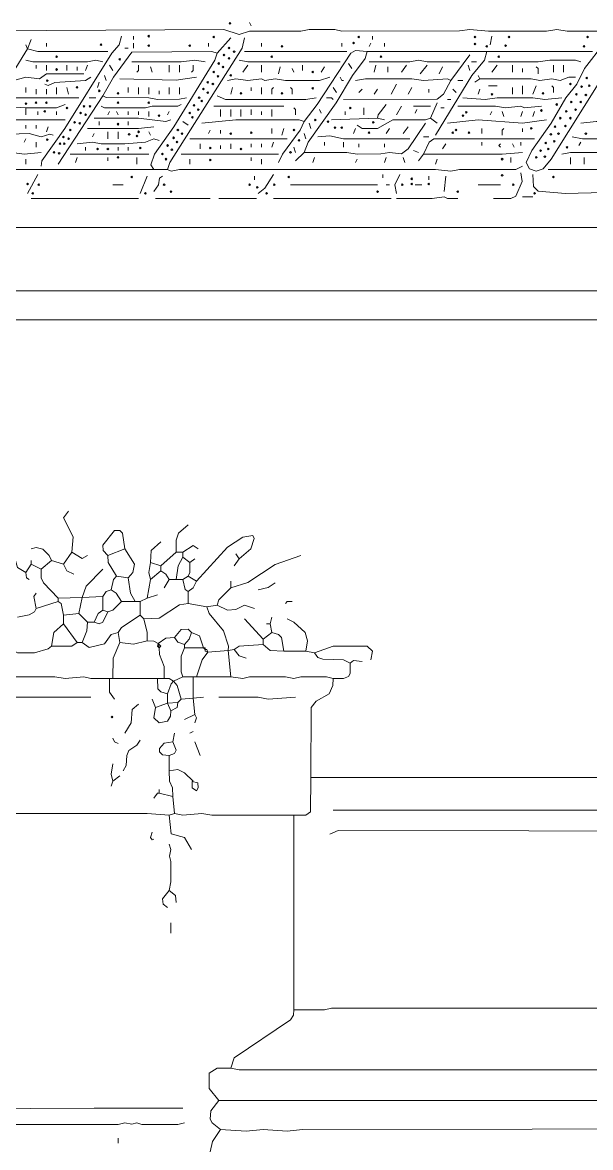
# Model space of a CAD drawing. Header units: millimetres. Extents: x 11 to 20000, y -4 to 8232.
# Drawn here: x 12745 to 14000, y 5745 to 8228 of the extents above; entities that cross this region are included whole.
import ezdxf

# ---------------------------------------------------------------- set-up
doc = ezdxf.new("R2010")
doc.units = ezdxf.units.MM
for name, color, linetype, lineweight in [('ARCHITECTURE', 7, 'Continuous', 13), ('PLANTING', 7, 'Continuous', 13), ('SOLAR', 7, 'Continuous', 13)]:
    doc.layers.add(name, color=color, linetype=linetype, lineweight=lineweight)

msp = doc.modelspace()

# ---------------------------------------------------------------- linework, layer by layer
at = {"layer": 'ARCHITECTURE', "color": 7, "lineweight": 13}
for points in [[(16315.98982, 7775.26391), (16270.74095, 7771.64785), (16248.11652, 7775.26391), (12624.43439, 7775.26391), (12609.35102, 7779.03473)], [(16304.6776, 7635.74661), (15637.25679, 7635.74661), (15614.63235, 7635.74661), (15554.29864, 7635.74661), (15282.80543, 7635.74661), (15260.181, 7635.74661), (14679.48676, 7635.74661), (14656.86233, 7635.74661), (14600.30124, 7635.74661), (14581.44796, 7635.74661), (14076.16934, 7635.74661), (14057.31482, 7635.74661), (12594.26889, 7635.74661)], [(15546.75713, 7567.8733), (15535.44683, 7571.49593), (15509.04977, 7567.88643), (15486.42534, 7571.644), (12639.51776, 7571.644), (12624.43439, 7571.644)], [(13382.35294, 6561.08597), (15569.38348, 6561.08597), (15603.31821, 6564.85645)], [(13431.37296, 6489.44186), (15154.59989, 6489.44842), (15177.22285, 6493.21267), (15279.03281, 6493.20611), (15301.65724, 6489.44186), (15697.58484, 6493.20611), (15723.9819, 6489.44186)], [(13423.83066, 6436.65158), (13442.68518, 6444.1931), (15546.75905, 6440.42896), (15569.38348, 6444.19299), (15644.79638, 6444.0448), (15656.1086, 6440.57059), (15754.14593, 6436.65158)], [(13344.64559, 6048.26538), (13343.58869, 6036.95317), (13336.95633, 6026.69729), (13212.82432, 5942.53676), (13205.12862, 5920.06041)], [(13344.64559, 6048.26538), (13412.51844, 6048.41346), (13427.60181, 6052.02964), (15414.77941, 6052.02964), (15433.63688, 6048.27195), (15708.89706, 6048.25882), (15750.37896, 6040.72398)], [(13178.73303, 5848.41629), (13157.16493, 5874.81154), (13157.31278, 5908.74163), (13174.96188, 5919.91233), (13205.12862, 5920.06041)], [(13205.12862, 5920.06041), (13223.9819, 5916.28959), (13265.45962, 5916.28959), (13378.58179, 5916.28959), (13401.20622, 5916.28959), (13544.49514, 5916.28959), (13567.11957, 5916.28959), (13616.13835, 5916.28959), (13759.42726, 5916.28959), (13782.0517, 5916.28959), (14000.75373, 5916.28959), (14023.37817, 5916.28959), (15916.28959, 5920.06041), (15953.99887, 5916.28959), (15976.6233, 5923.831)], [(13178.73303, 5848.41629), (13161.08394, 5825.79186), (13160.0345, 5806.93824), (13163.8043, 5799.40317), (13182.50419, 5784.3138)], [(15999.24774, 5848.41629), (13178.73303, 5848.41629)], [(12100.30124, 5833.33337), (12364.25339, 5833.33337), (12386.87783, 5833.33337), (12466.06335, 5833.18507), (12481.14672, 5829.56923), (12903.46867, 5831.44796), (12922.32319, 5831.44796), (12944.94762, 5831.44796), (12967.57206, 5831.44796), (12990.19649, 5831.44796), (13088.23529, 5831.44796), (13099.54751, 5831.44796)], [(12443.43891, 5799.39661), (12477.37557, 5795.62602), (12956.25984, 5795.63258), (12971.34197, 5799.24186), (12986.42534, 5795.92229), (12997.73756, 5799.10034), (13009.04977, 5795.77421), (13088.23529, 5795.63258), (13103.31867, 5799.39661)], [(13182.50419, 5784.3138), (13239.06527, 5780.54299), (13276.77183, 5784.3138), (13329.56301, 5780.54299), (13363.49966, 5784.3138), (15901.20475, 5788.0845), (15927.60181, 5780.54299), (16006.78733, 5784.3138)], [(12956.25984, 5754.14774), (12956.25984, 5765.45995)], [(13159.87975, 5735.29412), (13164.706, 5757.91855), (13182.50419, 5784.3138)]]:
    msp.add_lwpolyline(points, dxfattribs=at)
at = {"layer": 'PLANTING', "color": 7, "lineweight": 13}
for points in [[(12854.44989, 7058.82353), (12857.17025, 7092.76018), (12835.89774, 7134.23857), (12846.90758, 7149.32127)], [(12933.63541, 7051.28179), (12923.52738, 7062.59434), (12922.47794, 7073.90622), (12948.71753, 7106.63857), (12960.02285, 7106.63857), (12966.36799, 7100.29502), (12971.34197, 7066.36527)], [(13084.46414, 7058.82353), (13084.61188, 7085.21844), (13089.43247, 7100.30192), (13110.85973, 7119.15509)], [(13050.52749, 7081.44796), (13029.10713, 7062.594), (13027.90305, 7036.1991)], [(13129.71301, 6994.7207), (13197.58631, 7069.98744), (13231.52296, 7091.70419), (13253.98722, 7095.3198), (13256.71437, 7088.98281), (13249.32115, 7066.36527), (13223.9819, 7043.74084)], [(12809.20102, 7039.96957), (12804.37353, 7051.28213), (12790.34649, 7065.16097), (12775.26437, 7068.93801), (12763.95215, 7066.36527)], [(12835.59536, 7032.42862), (12854.44989, 7058.82353)], [(12854.44989, 7058.82353), (12877.07432, 7044.9517), (12888.38654, 7051.28179)], [(12933.63541, 7051.28179), (12971.34197, 7066.36527)], [(12971.34197, 7066.36527), (12992.76222, 7032.42862), (12988.99242, 7013.57466), (12978.88428, 7002.26244)], [(13084.46414, 7058.82353), (13050.52749, 7028.65735)], [(13099.54751, 7058.82353), (13084.46414, 7058.82353)], [(13099.54751, 7058.82353), (13122.17885, 7073.59706), (13133.48416, 7066.36527)], [(13099.54751, 7058.82353), (13099.54751, 7047.51131)], [(13216.44084, 7055.05305), (13223.9819, 7043.74084)], [(12752.63993, 7013.57466), (12733.94005, 7024.89344), (12730.0155, 7039.96957)], [(12763.95215, 7032.42862), (12752.63993, 7013.57466)], [(12763.95215, 7039.96957), (12763.95215, 7032.42862)], [(12786.57658, 7021.1164), (12763.95215, 7032.42862)], [(12786.57658, 7021.1164), (12809.20102, 7039.96957)], [(12835.59536, 7032.42862), (12809.20102, 7039.96957)], [(12835.59536, 7032.42862), (12843.14457, 7017.35204), (12858.2198, 7009.80419)], [(12933.63541, 7051.28179), (12934.69186, 7036.1991), (12952.48869, 7006.03292)], [(13027.90305, 6998.49197), (13024.13314, 7013.57466), (13027.90305, 7036.1991)], [(13027.90305, 7036.1991), (13050.52749, 7028.65735)], [(13050.52749, 7017.34514), (13050.52749, 7028.65735)], [(13099.54751, 7047.51131), (13089.28473, 7028.65735), (13084.46414, 6998.49197)], [(13114.63088, 7036.1991), (13099.54751, 7047.51131)], [(13114.63088, 7036.1991), (13114.48314, 7013.58122), (13110.85973, 7006.03292)], [(13125.9431, 7043.74084), (13114.63088, 7036.1991)], [(13205.12862, 6979.63801), (13242.83518, 6991.99966), (13303.16742, 7031.23744), (13359.72851, 7051.28179)], [(13212.66968, 7028.65735), (13223.9819, 7043.74084)], [(12760.181, 6998.49197), (12753.83722, 7002.41731), (12752.63993, 7013.57466)], [(12786.57658, 7021.1164), (12786.72443, 7002.26244), (12791.40283, 6990.95679), (12824.28314, 6957.01357)], [(12877.07432, 6958.89921), (12885.67172, 6983.40848), (12922.32319, 7021.1164)], [(12941.17647, 6975.86753), (12946.00407, 6998.48507), (12952.48869, 7006.03292)], [(12952.48869, 7006.03292), (12978.88428, 7002.26244)], [(12993.9664, 6949.47183), (12983.71052, 6968.32579), (12978.88428, 7002.26244)], [(13027.90305, 6998.49197), (13050.52749, 7017.34514)], [(13050.52749, 7017.34514), (13061.83416, 7009.79762), (13069.38201, 6998.49197)], [(13099.54751, 6998.49197), (13110.85973, 7006.03292)], [(13129.71301, 6994.7207), (13110.85973, 7006.03292)], [(13020.36199, 6957.01357), (13027.90305, 6998.49197)], [(13058.0698, 6979.63801), (13069.38201, 6998.49197)], [(13069.38201, 6998.49197), (13084.46414, 6998.49197)], [(13099.54751, 6998.49197), (13084.46414, 6998.49197)], [(13110.85973, 6972.09627), (13104.51595, 6976.02195), (13099.54751, 6998.49197)], [(13129.71301, 6994.7207), (13122.02421, 6979.64457), (13110.85973, 6972.09627)], [(13174.96188, 6941.93088), (13178.88767, 6953.2431), (13205.12862, 6979.63801)], [(13205.12862, 6979.63801), (13205.12862, 6994.7207)], [(13265.45962, 6975.86753), (13288.08405, 6980.82919), (13303.16742, 6990.95023)], [(12775.26437, 6968.32579), (12769.97014, 6960.77749), (12775.26437, 6934.38914)], [(12877.07432, 6958.89921), (12824.28314, 6957.01357)], [(12824.28314, 6957.01357), (12824.28314, 6949.47183)], [(12869.53201, 6923.07692), (12877.07432, 6958.89921)], [(12922.32319, 6960.78405), (12877.07432, 6958.89921)], [(12922.32319, 6960.78405), (12930.01199, 6971.94219), (12941.17647, 6975.86753)], [(12922.32319, 6960.78405), (12922.32319, 6930.61867)], [(12963.8009, 6949.47183), (12952.34095, 6968.17749), (12941.17647, 6975.86753)], [(13020.36199, 6957.01357), (13005.27862, 6949.47183)], [(13020.36199, 6957.01357), (13042.98643, 6964.55532)], [(13110.85973, 6972.09627), (13110.85973, 6945.70136)], [(12733.78541, 6915.53518), (12760.181, 6920.36244), (12771.33857, 6926.98914), (12775.26437, 6934.38914)], [(12775.26437, 6934.38914), (12824.28314, 6949.47183)], [(12835.59536, 6919.30645), (12830.62828, 6945.54649), (12824.28314, 6949.47183)], [(12903.46867, 6904.22296), (12912.20826, 6923.07036), (12922.32319, 6930.61867)], [(12933.63541, 6926.8474), (12922.32319, 6930.61867)], [(12963.8009, 6949.47183), (12944.94762, 6930.77308), (12933.63541, 6926.8474)], [(12993.9664, 6949.47183), (12963.8009, 6949.47183)], [(12993.9664, 6949.47183), (13005.27862, 6949.47183)], [(13005.27862, 6949.47183), (13005.27862, 6919.30645)], [(13012.82093, 6911.76471), (13046.75758, 6912.969), (13092.00645, 6942.82545), (13110.85973, 6945.70136)], [(13152.33744, 6938.15962), (13110.85973, 6945.70136)], [(13174.96188, 6941.93088), (13152.33744, 6938.15962)], [(13152.33744, 6938.15962), (13157.16493, 6923.07692), (13188.85351, 6885.3698), (13200.23337, 6851.3655), (13199.47251, 6842.00577)], [(13174.96188, 6941.93088), (13197.58631, 6930.76652), (13216.44084, 6931.81618), (13235.29412, 6941.78235), (13257.91855, 6934.38914)], [(13340.87523, 6949.47183), (13329.56301, 6949.47183), (13325.79186, 6945.70136)], [(12869.53201, 6923.07692), (12835.59536, 6919.30645)], [(12835.59536, 6900.45249), (12835.59536, 6919.30645)], [(12869.53201, 6923.07692), (12888.38654, 6904.22296)], [(12877.07432, 6858.9741), (12887.3371, 6885.3698), (12888.38654, 6904.22296)], [(12903.46867, 6904.22296), (12888.38654, 6904.22296)], [(12903.46867, 6904.22296), (12914.78088, 6900.61391), (12922.31629, 6904.37783), (12933.63541, 6926.8474)], [(12956.25984, 6881.59853), (12963.80781, 6892.76324), (13005.27862, 6919.30645)], [(13012.82093, 6911.76471), (13005.27862, 6919.30645)], [(13012.82093, 6911.76471), (13020.21425, 6881.59853), (13020.36199, 6862.74536)], [(13235.29412, 6911.76471), (13276.77183, 6866.51584)], [(13291.8552, 6900.45249), (13295.62636, 6915.53518)], [(13371.04072, 6840.12093), (13374.80498, 6862.74536), (13369.84355, 6881.59853), (13344.64514, 6904.06889), (13329.56301, 6911.76471)], [(12835.59536, 6900.45249), (12814.16946, 6881.59853), (12809.20102, 6851.43314)], [(12835.59536, 6900.45249), (12865.7621, 6858.9741)], [(12877.07432, 6858.9741), (12892.15645, 6847.96505), (12925.93835, 6856.40136), (12941.17647, 6876.77206), (12956.25984, 6881.59853)], [(12956.25984, 6881.59853), (12960.02975, 6858.9741)], [(13118.40079, 6881.59853), (13110.85283, 6888.98541), (13095.77636, 6887.93597), (13080.69423, 6870.28631)], [(13118.40079, 6881.59853), (13113.42681, 6866.51584), (13103.31867, 6855.20362)], [(13118.40079, 6881.59853), (13136.19898, 6873.90271), (13144.79638, 6847.66188)], [(13295.62636, 6881.59853), (13276.77183, 6866.51584)], [(13291.8552, 6900.45249), (13284.31414, 6900.45249)], [(13291.8552, 6900.45249), (13295.62636, 6881.59853)], [(13295.62636, 6881.59853), (13310.70158, 6876.63032), (13317.05226, 6870.27975), (13322.0207, 6840.12093)], [(12809.20102, 6851.43314), (12854.44989, 6851.58756), (12865.7621, 6858.9741)], [(12877.07432, 6858.9741), (12865.7621, 6858.9741)], [(12944.94762, 6779.78857), (12945.09548, 6825.03744), (12960.02975, 6858.9741)], [(13020.36199, 6862.74536), (12990.19649, 6855.35192), (12960.02975, 6858.9741)], [(13020.36199, 6862.74536), (13035.51312, 6862.52296), (13044.87138, 6857.08925)], [(13046.75758, 6847.66188), (13042.98643, 6851.43314), (13044.87138, 6857.08925)], [(13044.87138, 6857.08925), (13061.83971, 6869.0888), (13080.69423, 6870.28631)], [(13046.75758, 6847.66188), (13050.52749, 6851.43314), (13044.87138, 6857.08925)], [(13044.87138, 6857.08925), (13046.75758, 6847.66188)], [(13103.31867, 6855.20362), (13088.38303, 6860.17183), (13080.69423, 6870.28631)], [(13103.31867, 6855.20362), (13103.31867, 6847.66188)], [(13212.66968, 6843.8914), (13223.9819, 6851.27828), (13276.77183, 6855.20362)], [(13276.77183, 6855.20362), (13276.77183, 6866.51584)], [(13276.77183, 6855.20362), (13291.8552, 6841.32523), (13322.0207, 6840.12093)], [(12714.93213, 6847.66188), (12733.78541, 6836.49796), (12771.49321, 6836.49796), (12801.65181, 6845.08258), (12809.20102, 6851.43314)], [(13046.75758, 6847.66188), (13047.81403, 6832.57919), (13057.92206, 6806.18428), (13058.0698, 6779.78857)], [(13099.54751, 6783.55984), (13095.9241, 6794.87206), (13095.9241, 6828.80871), (13103.31867, 6847.66188)], [(13144.79638, 6847.66188), (13103.31867, 6847.66188)], [(13154.22364, 6838.23529), (13142.2224, 6821.26697), (13129.71301, 6783.55984)], [(13148.56753, 6843.8914), (13148.56753, 6847.66188), (13144.79638, 6847.66188)], [(13148.56753, 6843.8914), (13144.79638, 6847.66188)], [(13148.56753, 6843.8914), (13152.33744, 6843.8914), (13154.22364, 6838.23529)], [(13148.56753, 6843.8914), (13148.56753, 6840.12093), (13154.22364, 6838.23529)], [(13154.22364, 6838.23529), (13199.47251, 6842.00577)], [(13212.66968, 6843.8914), (13199.47251, 6842.00577)], [(13199.47251, 6842.00577), (13205.12862, 6783.55984)], [(13212.66968, 6843.8914), (13223.9819, 6830.01301), (13239.06527, 6825.03744)], [(13371.04072, 6840.12093), (13322.0207, 6840.12093)], [(13371.04072, 6840.12093), (13389.894, 6836.34966)], [(13389.894, 6836.34966), (13431.37296, 6851.28484), (13506.78733, 6851.27828), (13517.94491, 6840.12059), (13514.32839, 6821.26697)], [(13389.894, 6836.34966), (13397.44321, 6826.23518), (13408.74853, 6822.3164), (13453.9974, 6821.11867), (13469.07952, 6813.72523)], [(13469.07952, 6813.72523), (13468.92477, 6791.10735), (13465.15498, 6784.61584), (13453.9974, 6779.93688), (13431.37296, 6779.78857)], [(13469.07952, 6813.72523), (13476.62873, 6819.92127), (13495.47511, 6817.49649)], [(12658.37104, 6779.78857), (12680.99548, 6783.55984), (12816.74208, 6783.55328), (12839.36652, 6779.78891), (12880.84423, 6783.55328), (12895.9276, 6779.93688), (12937.40532, 6779.78857)], [(12944.94762, 6779.78857), (12937.40532, 6779.78857)], [(12937.40532, 6779.78857), (12937.55995, 6749.62319), (12948.71753, 6734.53971)], [(12944.94762, 6779.78857), (13042.98643, 6779.78857)], [(13058.0698, 6779.78857), (13042.98643, 6779.78857)], [(13065.61086, 6745.85192), (13050.53439, 6750.67919), (13044.19061, 6757.1707), (13042.98643, 6779.78857)], [(13078.80803, 6774.13247), (13069.44977, 6779.56686), (13058.0698, 6779.78857)], [(13078.80803, 6774.13247), (13099.54751, 6783.55984)], [(13122.17195, 6783.55984), (13099.54751, 6783.55984)], [(13122.17195, 6783.55984), (13129.71301, 6783.55984)], [(13122.17195, 6783.55984), (13122.17195, 6736.42534)], [(13205.12862, 6783.55984), (13129.71301, 6783.55984)], [(13205.12862, 6783.55984), (13231.52296, 6779.94344), (13246.60633, 6783.41154), (13325.79186, 6783.55328), (13344.64514, 6779.8017), (13359.72851, 6783.41154), (13416.28959, 6783.55328), (13431.37296, 6779.78857)], [(13382.35294, 6561.08597), (13382.50758, 6715.68654), (13393.66516, 6729.71324), (13422.77421, 6746.00023), (13430.32353, 6764.70588), (13431.37296, 6779.78857)], [(13078.80803, 6774.13247), (13073.22647, 6768.39593), (13065.61086, 6745.85192)], [(13078.80803, 6774.13247), (13086.96346, 6764.77342), (13095.77636, 6734.53971)], [(12699.84876, 6738.31097), (12895.9276, 6738.31097)], [(13039.21527, 6715.68654), (13031.67421, 6734.53971)], [(13065.61086, 6745.85192), (13065.61086, 6725.11312)], [(13095.77636, 6734.53971), (13088.23529, 6726.99876)], [(13122.17195, 6736.42534), (13095.77636, 6734.53971)], [(13122.17195, 6736.42534), (13144.79638, 6738.31097)], [(13125.9431, 6700.60305), (13122.17195, 6736.42534)], [(13178.73303, 6738.31097), (13265.45962, 6738.30441), (13288.08405, 6734.53971), (13348.41629, 6738.31097)], [(12971.34197, 6659.12545), (12985.22817, 6681.74989), (12987.62952, 6711.76776), (13001.50871, 6723.22749)], [(13073.15192, 6708.1448), (13072.09548, 6696.83258), (13065.46312, 6685.67523), (13046.75758, 6681.9043), (13035.60011, 6693.0621), (13039.21527, 6715.68654)], [(13039.21527, 6715.68654), (13065.61086, 6725.11312)], [(13065.61086, 6725.11312), (13088.23529, 6726.99876)], [(13073.15192, 6708.1448), (13065.61086, 6725.11312)], [(13073.15192, 6708.1448), (13087.03111, 6715.83405), (13088.23529, 6726.99876)], [(13125.9431, 6700.60305), (13103.31867, 6689.29084)], [(13125.9431, 6700.60305), (13129.41742, 6693.05554), (13125.9431, 6681.74989)], [(13080.69423, 6659.12545), (13076.92308, 6640.27149)], [(13114.63088, 6659.12545), (13122.17195, 6662.89593)], [(12956.25984, 6636.50102), (12948.71753, 6640.27149), (12944.94762, 6647.81324)], [(12967.57206, 6576.16867), (12974.05679, 6587.48122), (12975.26086, 6610.10532), (12979.94072, 6621.26968), (12997.58982, 6632.87805), (13005.27862, 6644.04197)], [(13076.92308, 6640.27149), (13058.07534, 6637.39559), (13047.82093, 6625.18846), (13047.96867, 6617.65362), (13054.30554, 6611.30962), (13069.38201, 6610.10532)], [(13076.92308, 6640.27149), (13084.30249, 6621.41787), (13080.53959, 6614.031), (13069.38201, 6610.10532)], [(13125.9431, 6640.27149), (13137.25532, 6610.10532)], [(13069.38201, 6610.10532), (13069.38201, 6576.16867)], [(12944.94762, 6553.54423), (12941.17647, 6568.62771), (12944.94762, 6591.25215)], [(12944.94762, 6553.54423), (12960.02975, 6564.85645)], [(13122.17195, 6553.54423), (13103.31867, 6571.34219), (13088.23529, 6578.88314), (13069.38201, 6576.16867)], [(13069.38201, 6576.16867), (13069.53676, 6553.54423), (13076.76844, 6538.46154), (13076.92308, 6519.60758)], [(13382.35294, 6561.08597), (13381.14876, 6485.67783), (13371.04072, 6478.28428), (13344.64559, 6478.12964)], [(12944.94762, 6553.54423), (12941.17647, 6542.23201)], [(13046.75758, 6527.14932), (13046.75758, 6534.69106)], [(13035.44536, 6515.8371), (13042.98643, 6527.14932), (13046.75758, 6527.14932)], [(13046.75758, 6527.14932), (13076.92308, 6519.60758)], [(13076.92308, 6519.60758), (13080.69423, 6481.90045)], [(13069.38201, 6478.12964), (13020.36199, 6481.89389), (12522.62443, 6481.90045)], [(13069.38201, 6478.12964), (13080.69423, 6481.90045)], [(13080.69423, 6481.90045), (13099.54751, 6478.1362), (13141.02523, 6481.90045), (13163.64966, 6478.1362), (13344.64559, 6478.12964)], [(13069.38201, 6478.12964), (13073.51369, 6437.02025), (13103.16957, 6428.95554), (13118.40079, 6402.71493)], [(13344.64559, 6048.26538), (13344.64559, 6070.88982), (13344.64559, 6365.00747), (13344.64559, 6387.6319), (13344.64559, 6402.71493), (13344.64559, 6478.12964)], [(13031.67421, 6440.4224), (13028.06459, 6429.1233), (13031.67421, 6423.82251), (13035.44536, 6425.33937)], [(13069.38201, 6312.21719), (13073.15192, 6331.07081), (13073.00407, 6376.31968), (13069.53676, 6387.6319), (13072.85633, 6402.71493), (13069.38201, 6414.02715)], [(13069.38201, 6312.21719), (13054.45328, 6293.36357), (13055.50283, 6282.05792), (13065.61086, 6274.50973)], [(13069.38201, 6312.21719), (13083.40215, 6300.89842), (13084.46414, 6285.82195)], [(13073.15192, 6240.57308), (13073.15192, 6217.94864)]]:
    msp.add_lwpolyline(points, dxfattribs=at)
for points in [[(12941.17647, 6694.94717), (12943.06188, 6696.83258), (12944.94717, 6694.94717), (12943.06188, 6693.06188)], [(13119.60486, 6552.33993), (13119.60486, 6538.46833), (13129.55826, 6532.27896), (13133.32952, 6538.46833), (13132.27998, 6549.61889)]]:
    msp.add_lwpolyline(points, close=True, dxfattribs=at)
at = {"layer": 'SOLAR', "color": 7, "lineweight": 13}
for points in [[(13201.35747, 8225.86731), (13203.24287, 8227.7526), (13205.12817, 8225.86731), (13203.24287, 8223.9819)], [(13022.2474, 8197.58676), (13024.13269, 8199.47206), (13026.0181, 8197.58676), (13024.13269, 8195.70136)], [(13165.53541, 8195.70136), (13167.42081, 8197.58676), (13169.30622, 8195.70136), (13167.42081, 8193.81595)], [(13486.0483, 8195.70136), (13487.9336, 8197.58676), (13489.819, 8195.70136), (13487.9336, 8193.81595)], [(13742.45848, 8195.70136), (13744.34389, 8197.58676), (13746.2293, 8195.70136), (13744.34389, 8193.81595)], [(13817.8733, 8195.70136), (13819.75871, 8197.58676), (13821.644, 8195.70136), (13819.75871, 8193.81595)], [(13991.32726, 8195.70136), (13993.21267, 8197.58676), (13995.09808, 8195.70136), (13993.21267, 8193.81595)], [(12916.66663, 8178.73303), (12918.55204, 8180.61844), (12920.43744, 8178.73303), (12918.55204, 8176.84762)], [(13022.2474, 8176.84762), (13024.13269, 8178.73303), (13026.0181, 8176.84762), (13024.13269, 8174.96233)], [(13112.74514, 8176.84762), (13114.63043, 8178.73303), (13116.51584, 8176.84762), (13114.63043, 8174.96233)], [(13199.47206, 8171.19152), (13201.35747, 8173.07692), (13203.24287, 8171.19152), (13201.35747, 8169.30622)], [(13316.36505, 8174.96233), (13318.25034, 8176.84762), (13320.13575, 8174.96233), (13318.25034, 8173.07692)], [(13474.73609, 8182.50373), (13476.62138, 8184.38914), (13478.50679, 8182.50373), (13476.62138, 8180.61844)], [(13742.45848, 8180.61844), (13744.34389, 8182.50373), (13746.2293, 8180.61844), (13744.34389, 8178.73303)], [(13768.85373, 8174.96233), (13770.73903, 8176.84762), (13772.62443, 8174.96233), (13770.73903, 8173.07692)], [(13810.33179, 8176.84762), (13812.21719, 8178.73303), (13814.1026, 8176.84762), (13812.21719, 8174.96233)], [(13983.78586, 8174.96233), (13985.67115, 8176.84762), (13987.55656, 8174.96233), (13985.67115, 8173.07692)], [(12818.62749, 8152.3379), (12820.51278, 8154.22319), (12822.39819, 8152.3379), (12820.51278, 8150.45249)], [(12958.1448, 8146.68179), (12960.0302, 8148.56708), (12961.9155, 8146.68179), (12960.0302, 8144.79638)], [(13188.15984, 8156.1086), (13190.04525, 8157.994), (13191.93066, 8156.1086), (13190.04525, 8154.22319)], [(13199.47206, 8148.56708), (13201.35747, 8150.45249), (13203.24287, 8148.56708), (13201.35747, 8146.68179)], [(13210.78428, 8163.65011), (13212.66968, 8165.53541), (13214.55509, 8163.65011), (13212.66968, 8161.76471)], [(13293.74061, 8152.3379), (13295.6259, 8154.22319), (13297.51131, 8152.3379), (13295.6259, 8150.45249)], [(13535.06787, 8152.3379), (13536.95328, 8154.22319), (13538.83857, 8152.3379), (13536.95328, 8150.45249)], [(13795.24887, 8152.3379), (13797.13428, 8154.22319), (13799.01957, 8152.3379), (13797.13428, 8150.45249)], [(12818.62749, 8124.05735), (12820.51278, 8125.94265), (12822.39819, 8124.05735), (12820.51278, 8122.17195)], [(13165.53541, 8118.40124), (13167.42081, 8120.28654), (13169.30622, 8118.40124), (13167.42081, 8116.51584)], [(13176.84762, 8137.25486), (13178.73303, 8139.14027), (13180.61844, 8137.25486), (13178.73303, 8135.36957)], [(13186.27455, 8129.71346), (13188.15984, 8131.59876), (13190.04525, 8129.71346), (13188.15984, 8127.82805)], [(13384.23835, 8118.40124), (13386.12364, 8120.28654), (13388.00905, 8118.40124), (13386.12364, 8116.51584)], [(12797.88835, 8099.54751), (12799.77376, 8101.43292), (12801.65916, 8099.54751), (12799.77376, 8097.6621)], [(13152.3379, 8095.77681), (13154.22319, 8097.6621), (13156.1086, 8095.77681), (13154.22319, 8093.8914)], [(13174.96233, 8108.97432), (13176.84762, 8110.85973), (13178.73303, 8108.97432), (13176.84762, 8107.08903)], [(13203.24287, 8110.85973), (13205.12817, 8112.74514), (13207.01357, 8110.85973), (13205.12817, 8108.97432)], [(13989.44197, 8105.20362), (13991.32726, 8107.08903), (13993.21267, 8105.20362), (13991.32726, 8103.31821)], [(12863.87636, 8084.46459), (12865.76165, 8086.34989), (12867.64706, 8084.46459), (12865.76165, 8082.57919)], [(12912.89593, 8076.92308), (12914.78133, 8078.80848), (12916.66663, 8076.92308), (12914.78133, 8075.03767)], [(12954.3741, 8071.26697), (12956.25939, 8073.15238), (12958.1448, 8071.26697), (12956.25939, 8069.38156)], [(13142.91097, 8080.69378), (13144.79638, 8082.57919), (13146.68179, 8080.69378), (13144.79638, 8078.80848)], [(13152.3379, 8073.15238), (13154.22319, 8075.03767), (13156.1086, 8073.15238), (13154.22319, 8071.26697)], [(13163.65011, 8092.006), (13165.53541, 8093.8914), (13167.42081, 8092.006), (13165.53541, 8090.1207)], [(13225.86731, 8071.26697), (13227.7526, 8073.15238), (13229.63801, 8071.26697), (13227.7526, 8069.38156)], [(13316.36505, 8071.26697), (13318.25034, 8073.15238), (13320.13575, 8071.26697), (13318.25034, 8069.38156)], [(13384.23835, 8082.57919), (13386.12364, 8084.46459), (13388.00905, 8082.57919), (13386.12364, 8080.69378)], [(13780.16595, 8069.38156), (13782.05124, 8071.26697), (13783.93665, 8069.38156), (13782.05124, 8067.49627)], [(13893.28812, 8071.26697), (13895.17342, 8073.15238), (13897.05882, 8071.26697), (13895.17342, 8069.38156)], [(13953.61991, 8092.006), (13955.50532, 8093.8914), (13957.39061, 8092.006), (13955.50532, 8090.1207)], [(13966.81753, 8069.38156), (13968.70283, 8071.26697), (13970.58824, 8069.38156), (13968.70283, 8067.49627)], [(13978.12975, 8086.34989), (13980.01505, 8088.23529), (13981.90045, 8086.34989), (13980.01505, 8084.46459)], [(13995.09808, 8088.23529), (13996.98337, 8090.1207), (13998.86878, 8088.23529), (13996.98337, 8086.34989)], [(12750.75419, 8048.64253), (12752.63948, 8050.52794), (12754.52489, 8048.64253), (12752.63948, 8046.75713)], [(12773.37862, 8050.52794), (12775.26391, 8052.41324), (12777.14932, 8050.52794), (12775.26391, 8048.64253)], [(12796.00305, 8050.52794), (12797.88835, 8052.41324), (12799.77376, 8050.52794), (12797.88835, 8048.64253)], [(12954.3741, 8050.52794), (12956.25939, 8052.41324), (12958.1448, 8050.52794), (12956.25939, 8048.64253)], [(13022.2474, 8050.52794), (13024.13269, 8052.41324), (13026.0181, 8050.52794), (13024.13269, 8048.64253)], [(13122.17195, 8044.87183), (13124.05735, 8046.75713), (13125.94265, 8044.87183), (13124.05735, 8042.98643)], [(13133.48416, 8061.84016), (13135.36957, 8063.72545), (13137.25486, 8061.84016), (13135.36957, 8059.95475)], [(13139.14027, 8054.29864), (13141.02568, 8056.18405), (13142.91097, 8054.29864), (13141.02568, 8052.41324)], [(13923.45396, 8046.75713), (13925.33937, 8048.64253), (13927.22477, 8046.75713), (13925.33937, 8044.87183)], [(13955.50532, 8052.41324), (13957.39061, 8054.29864), (13959.27602, 8052.41324), (13957.39061, 8050.52794)], [(13976.24434, 8052.41324), (13978.12975, 8054.29864), (13980.01505, 8052.41324), (13978.12975, 8050.52794)], [(13987.55656, 8067.49627), (13989.44197, 8069.38156), (13991.32726, 8067.49627), (13989.44197, 8065.61086)], [(12792.23224, 8031.67421), (12794.11765, 8033.55962), (12796.00305, 8031.67421), (12794.11765, 8029.7888)], [(12841.25192, 8039.21572), (12843.13722, 8041.10102), (12845.02262, 8039.21572), (12843.13722, 8037.33032)], [(12871.41776, 8027.90351), (12873.30317, 8029.7888), (12875.18857, 8027.90351), (12873.30317, 8026.0181)], [(12878.95928, 8042.98643), (12880.84468, 8044.87183), (12882.72998, 8042.98643), (12880.84468, 8041.10102)], [(12882.72998, 8024.13269), (12884.61538, 8026.0181), (12886.50079, 8024.13269), (12884.61538, 8022.2474)], [(12892.1569, 8042.98643), (12894.04219, 8044.87183), (12895.9276, 8042.98643), (12894.04219, 8041.10102)], [(13044.87183, 8022.2474), (13046.75713, 8024.13269), (13048.64253, 8022.2474), (13046.75713, 8020.36199)], [(13112.74514, 8027.90351), (13114.63043, 8029.7888), (13116.51584, 8027.90351), (13114.63043, 8026.0181)], [(13118.40124, 8018.47658), (13120.28654, 8020.36199), (13122.17195, 8018.47658), (13120.28654, 8016.59129)], [(13131.59876, 8035.44491), (13133.48416, 8037.33032), (13135.36957, 8035.44491), (13133.48416, 8033.55962)], [(13467.19457, 8039.21572), (13469.07998, 8041.10102), (13470.96527, 8039.21572), (13469.07998, 8037.33032)], [(13716.06335, 8022.2474), (13717.94876, 8024.13269), (13719.83405, 8022.2474), (13717.94876, 8020.36199)], [(13723.60486, 8029.7888), (13725.49016, 8031.67421), (13727.37557, 8029.7888), (13725.49016, 8027.90351)], [(13889.51731, 8033.55962), (13891.40271, 8035.44491), (13893.28812, 8033.55962), (13891.40271, 8031.67421)], [(13944.1931, 8031.67421), (13946.07839, 8033.55962), (13947.9638, 8031.67421), (13946.07839, 8029.7888)], [(13964.93213, 8035.44491), (13966.81753, 8037.33032), (13968.70283, 8035.44491), (13966.81753, 8033.55962)], [(12858.22025, 8007.16437), (12860.10554, 8009.04977), (12861.99095, 8007.16437), (12860.10554, 8005.27907)], [(12869.53247, 8005.27907), (12871.41776, 8007.16437), (12873.30317, 8005.27907), (12871.41776, 8003.39367)], [(12954.3741, 8003.39367), (12956.25939, 8005.27907), (12958.1448, 8003.39367), (12956.25939, 8001.50826)], [(13389.89446, 8012.82048), (13391.77975, 8014.70588), (13393.66516, 8012.82048), (13391.77975, 8010.93518)], [(13418.175, 8009.04977), (13420.06029, 8010.93518), (13421.9457, 8009.04977), (13420.06029, 8007.16437)], [(13433.25792, 7995.85215), (13435.14333, 7997.73756), (13437.02862, 7995.85215), (13435.14333, 7993.96686)], [(13448.34084, 7995.85215), (13450.22624, 7997.73756), (13452.11165, 7995.85215), (13450.22624, 7993.96686)], [(13518.09955, 8007.16437), (13519.98495, 8009.04977), (13521.87025, 8007.16437), (13519.98495, 8005.27907)], [(13866.89287, 7993.96686), (13868.77828, 7995.85215), (13870.66369, 7993.96686), (13868.77828, 7992.08145)], [(13919.68326, 7997.73756), (13921.56867, 7999.62296), (13923.45396, 7997.73756), (13921.56867, 7995.85215)], [(13930.99548, 8016.59129), (13932.88088, 8018.47658), (13934.76618, 8016.59129), (13932.88088, 8014.70588)], [(13942.30769, 7999.62296), (13944.1931, 8001.50826), (13946.07839, 7999.62296), (13944.1931, 7997.73756)], [(13953.61991, 8016.59129), (13955.50532, 8018.47658), (13957.39061, 8016.59129), (13955.50532, 8014.70588)], [(12797.88835, 7969.45701), (12799.77376, 7971.34242), (12801.65916, 7969.45701), (12799.77376, 7967.57161)], [(12833.71041, 7975.11312), (12835.59581, 7976.99853), (12837.48111, 7975.11312), (12835.59581, 7973.22771)], [(12845.02262, 7971.34242), (12846.90803, 7973.22771), (12848.79333, 7971.34242), (12846.90803, 7969.45701)], [(12848.79333, 7990.19604), (12850.67873, 7992.08145), (12852.56414, 7990.19604), (12850.67873, 7988.31075)], [(12978.88382, 7980.76923), (12980.76923, 7982.65464), (12982.65464, 7980.76923), (12980.76923, 7978.88382)], [(12995.85215, 7976.99853), (12997.73756, 7978.88382), (12999.62296, 7976.99853), (12997.73756, 7975.11312)], [(12999.62296, 7986.42534), (13001.50826, 7988.31075), (13003.39367, 7986.42534), (13001.50826, 7984.53993)], [(13076.92308, 7973.22771), (13078.80848, 7975.11312), (13080.69378, 7973.22771), (13078.80848, 7971.34242)], [(13086.34989, 7990.19604), (13088.23529, 7992.08145), (13090.1207, 7990.19604), (13088.23529, 7988.31075)], [(13095.77681, 7982.65464), (13097.6621, 7984.53993), (13099.54751, 7982.65464), (13097.6621, 7980.76923)], [(13203.24287, 7982.65464), (13205.12817, 7984.53993), (13207.01357, 7982.65464), (13205.12817, 7980.76923)], [(13248.49174, 7984.53993), (13250.37704, 7986.42534), (13252.26244, 7984.53993), (13250.37704, 7982.65464)], [(13342.76018, 7990.19604), (13344.64559, 7992.08145), (13346.53088, 7990.19604), (13344.64559, 7988.31075)], [(13508.67274, 7984.53993), (13510.55803, 7986.42534), (13512.44344, 7984.53993), (13510.55803, 7982.65464)], [(13693.43891, 7984.53993), (13695.32432, 7986.42534), (13697.20962, 7984.53993), (13695.32432, 7982.65464)], [(13700.98043, 7990.19604), (13702.86572, 7992.08145), (13704.75113, 7990.19604), (13702.86572, 7988.31075)], [(13729.26097, 7984.53993), (13731.14627, 7986.42534), (13733.03167, 7984.53993), (13731.14627, 7982.65464)], [(13910.25645, 7980.76923), (13912.14174, 7982.65464), (13914.02715, 7980.76923), (13912.14174, 7978.88382)], [(13927.22477, 7982.65464), (13929.11007, 7984.53993), (13930.99548, 7982.65464), (13929.11007, 7980.76923)], [(13987.55656, 7982.65464), (13989.44197, 7984.53993), (13991.32726, 7982.65464), (13989.44197, 7980.76923)], [(12826.16889, 7960.0302), (12828.0543, 7961.9155), (12829.93971, 7960.0302), (12828.0543, 7958.1448)], [(12835.59581, 7960.0302), (12837.48111, 7961.9155), (12839.36652, 7960.0302), (12837.48111, 7958.1448)], [(12909.12523, 7948.71799), (12911.01052, 7950.60328), (12912.89593, 7948.71799), (12911.01052, 7946.83258)], [(12931.74966, 7948.71799), (12933.63495, 7950.60328), (12935.52036, 7948.71799), (12933.63495, 7946.83258)], [(13003.39367, 7950.60328), (13005.27907, 7952.48869), (13007.16437, 7950.60328), (13005.27907, 7948.71799)], [(13063.72545, 7956.25939), (13065.61086, 7958.1448), (13067.49627, 7956.25939), (13065.61086, 7954.3741)], [(13073.15238, 7946.83258), (13075.03767, 7948.71799), (13076.92308, 7946.83258), (13075.03767, 7944.94717)], [(13084.46459, 7963.8009), (13086.34989, 7965.68631), (13088.23529, 7963.8009), (13086.34989, 7961.9155)], [(13157.994, 7950.60328), (13159.8793, 7952.48869), (13161.76471, 7950.60328), (13159.8793, 7948.71799)], [(13225.86731, 7948.71799), (13227.7526, 7950.60328), (13229.63801, 7948.71799), (13227.7526, 7946.83258)], [(13354.0724, 7967.57161), (13355.95781, 7969.45701), (13357.8431, 7967.57161), (13355.95781, 7965.68631)], [(13887.63201, 7944.94717), (13889.51731, 7946.83258), (13891.40271, 7944.94717), (13889.51731, 7943.06188)], [(13898.94423, 7961.9155), (13900.82952, 7963.8009), (13902.71493, 7961.9155), (13900.82952, 7960.0302)], [(13904.60034, 7948.71799), (13906.48563, 7950.60328), (13908.37104, 7948.71799), (13906.48563, 7946.83258)], [(13917.79785, 7965.68631), (13919.68326, 7967.57161), (13921.56867, 7965.68631), (13919.68326, 7963.8009)], [(13946.07839, 7952.48869), (13947.9638, 7954.3741), (13949.84921, 7952.48869), (13947.9638, 7950.60328)], [(12812.97138, 7941.17647), (12814.85667, 7943.06188), (12816.74208, 7941.17647), (12814.85667, 7939.29106)], [(12824.2836, 7939.29106), (12826.16889, 7941.17647), (12828.0543, 7939.29106), (12826.16889, 7937.40577)], [(12954.3741, 7929.86425), (12956.25939, 7931.74966), (12958.1448, 7929.86425), (12956.25939, 7927.97885)], [(13052.41324, 7937.40577), (13054.29864, 7939.29106), (13056.18405, 7937.40577), (13054.29864, 7935.52036)], [(13059.95475, 7926.09355), (13061.84016, 7927.97885), (13063.72545, 7926.09355), (13061.84016, 7924.20814)], [(13157.994, 7924.20814), (13159.8793, 7926.09355), (13161.76471, 7924.20814), (13159.8793, 7922.32274)], [(13335.21867, 7941.17647), (13337.10407, 7943.06188), (13338.98948, 7941.17647), (13337.10407, 7939.29106)], [(13802.79038, 7926.09355), (13804.67568, 7927.97885), (13806.56109, 7926.09355), (13804.67568, 7924.20814)], [(13878.20509, 7929.86425), (13880.0905, 7931.74966), (13881.9759, 7929.86425), (13880.0905, 7927.97885)], [(13897.05882, 7931.74966), (13898.94423, 7933.63495), (13900.82952, 7931.74966), (13898.94423, 7929.86425)], [(12754.52489, 7871.41776), (12756.41029, 7873.30317), (12758.29559, 7871.41776), (12756.41029, 7869.53247)], [(12779.03473, 7869.53247), (12780.92002, 7871.41776), (12782.80543, 7869.53247), (12780.92002, 7867.64706)], [(12984.53993, 7886.50079), (12986.42534, 7888.38609), (12988.31075, 7886.50079), (12986.42534, 7884.61538)], [(13056.18405, 7869.53247), (13058.06934, 7871.41776), (13059.95475, 7869.53247), (13058.06934, 7867.64706)], [(13244.72093, 7869.53247), (13246.60633, 7871.41776), (13248.49174, 7869.53247), (13246.60633, 7867.64706)], [(13299.39672, 7869.53247), (13301.28201, 7871.41776), (13303.16742, 7869.53247), (13301.28201, 7867.64706)], [(13331.44796, 7886.50079), (13333.33337, 7888.38609), (13335.21867, 7886.50079), (13333.33337, 7884.61538)], [(13582.20215, 7869.53247), (13584.08744, 7871.41776), (13585.97285, 7869.53247), (13584.08744, 7867.64706)], [(13602.94118, 7882.72998), (13604.82658, 7884.61538), (13606.71188, 7882.72998), (13604.82658, 7880.84468)], [(13602.94118, 7871.41776), (13604.82658, 7873.30317), (13606.71188, 7871.41776), (13604.82658, 7869.53247)], [(13640.64853, 7871.41776), (13642.53394, 7873.30317), (13644.41934, 7871.41776), (13642.53394, 7869.53247)], [(13802.79038, 7890.27149), (13804.67568, 7892.1569), (13806.56109, 7890.27149), (13804.67568, 7888.38609)], [(13827.30011, 7869.53247), (13829.18552, 7871.41776), (13831.07093, 7869.53247), (13829.18552, 7867.64706)], [(13915.91256, 7886.50079), (13917.79785, 7888.38609), (13919.68326, 7886.50079), (13917.79785, 7884.61538)], [(12765.8371, 7850.67873), (12767.72251, 7852.56414), (12769.60781, 7850.67873), (12767.72251, 7848.79333)], [(13014.70588, 7850.67873), (13016.59129, 7852.56414), (13018.47658, 7850.67873), (13016.59129, 7848.79333)], [(13071.26697, 7854.44943), (13073.15238, 7856.33484), (13075.03767, 7854.44943), (13073.15238, 7852.56414)], [(13261.68925, 7863.87636), (13263.57466, 7865.76165), (13265.46007, 7863.87636), (13263.57466, 7861.99095)], [(13282.42839, 7850.67873), (13284.31369, 7852.56414), (13286.1991, 7850.67873), (13284.31369, 7848.79333)], [(13527.52636, 7854.44943), (13529.41176, 7856.33484), (13531.29717, 7854.44943), (13529.41176, 7852.56414)], [(13704.75113, 7854.44943), (13706.63654, 7856.33484), (13708.52183, 7854.44943), (13706.63654, 7852.56414)], [(13874.43439, 7850.67873), (13876.3198, 7852.56414), (13878.20509, 7850.67873), (13876.3198, 7848.79333)]]:
    msp.add_lwpolyline(points, close=True, dxfattribs=at)
for points in [[(13246.60633, 8227.75271), (13250.37749, 8220.21109)], [(12307.69231, 7873.30317), (12323.96606, 7911.01052), (12508.5905, 8193.81595), (12518.85328, 8203.92398), (12537.70781, 8208.7509), (13190.04525, 8212.66312), (13223.9819, 8201.51199), (13246.60633, 8208.7509), (13359.72851, 8208.90543), (13378.58179, 8212.66312), (13435.14287, 8212.52172), (13450.22624, 8208.90543), (13710.40724, 8209.19491), (13733.03167, 8212.66968), (13774.50939, 8208.90543), (13902.71493, 8208.90543), (13925.33937, 8212.66946), (13947.9638, 8208.90543), (14042.23269, 8208.89887)], [(12963.8009, 8197.58665), (12958.82557, 8178.73303), (12942.2259, 8159.87941), (12838.31018, 7993.96674), (12787.77387, 7922.32285), (12786.57658, 7911.01052)], [(12990.19649, 8190.04525), (12990.19649, 8197.58665)], [(13518.09955, 8197.58665), (13518.09955, 8190.04525)], [(13782.0517, 8197.58665), (13778.28054, 8178.73303)], [(14057.31482, 8163.65), (14056.11753, 8144.79638), (14024.4276, 8103.31833), (13912.97771, 7926.09355), (13895.16697, 7904.66686), (13880.0905, 7899.85294), (13865.15622, 7904.52534), (13857.76301, 7918.55204), (13869.83462, 7944.94717), (13912.97771, 8005.27896), (13945.39118, 8061.84005), (13969.5319, 8092.00611), (13986.72805, 8125.94276), (14029.72195, 8182.50385), (14042.23269, 8208.89887)], [(12724.35939, 8118.40113), (12756.40984, 8169.30611)], [(12752.63993, 8178.73303), (12756.40984, 8169.30611)], [(12763.95215, 8190.04525), (12756.40984, 8169.30611)], [(12756.40984, 8169.30611), (12779.03428, 8163.65656), (12933.63541, 8163.65)], [(12797.8888, 8182.50385), (12797.8888, 8174.96222)], [(12978.88428, 8171.19163), (12971.34197, 8171.19163)], [(12990.19649, 8182.50385), (12990.19649, 8171.19163)], [(13065.61086, 7903.46912), (13070.43846, 7918.55204), (13230.32568, 8171.19163), (13235.29412, 8193.81606)], [(13156.1086, 8174.96222), (13156.1086, 8182.50385)], [(13174.96188, 8159.87941), (13205.12862, 8193.81606)], [(13273.00192, 8182.50385), (13273.00192, 8174.96222)], [(13450.22624, 8182.50385), (13450.22624, 8174.96222)], [(13510.55848, 8174.96222), (13514.32839, 8182.50385)], [(13544.49514, 8182.50385), (13544.49514, 8174.96222)], [(12752.63993, 8144.79638), (12767.72206, 8141.1802), (12888.38654, 8141.03213), (12907.23982, 8144.64186), (12922.32319, 8141.02557)], [(13174.96188, 8159.87941), (13163.64966, 8163.64344), (12986.43224, 8162.4457), (12946.00407, 8107.08891), (12922.32319, 8065.61086)], [(13148.56753, 8141.02557), (13125.9431, 8144.79638), (13095.77636, 8141.03213), (12986.42534, 8141.02557)], [(13035.44536, 7903.46912), (13028.41391, 7913.94559), (13036.50181, 7937.40577), (13079.6448, 7997.73756), (13170.14253, 8144.79638), (13174.96188, 8159.87941)], [(13223.9819, 8144.79638), (13242.83518, 8141.03213), (13446.45509, 8141.02557)], [(13461.53846, 8163.65), (13235.29412, 8163.65)], [(13506.78733, 8163.65), (13480.39174, 8166.21652), (13470.12896, 8159.73122), (13396.37998, 8046.75724), (13367.26957, 8009.04977)], [(13506.78733, 8163.65), (13501.96663, 8148.56719), (13473.90701, 8110.85973), (13437.85769, 8050.52783), (13375.86833, 7963.8009), (13367.26957, 7941.17647)], [(13506.78733, 8163.65), (13770.73948, 8163.65)], [(13510.55848, 8141.02557), (13601.05622, 8141.03213), (13619.9095, 8144.78971), (13638.76278, 8141.17364), (13710.40724, 8141.02557)], [(13657.61731, 7978.88394), (13737.85928, 8110.85973), (13765.91199, 8144.79638), (13770.73948, 8163.65)], [(13691.55396, 8099.54751), (13733.03167, 8156.1086)], [(13770.73948, 8163.65), (14004.52489, 8163.65)], [(13774.50939, 8141.02557), (13883.86165, 8141.03213), (13910.256, 8144.79638), (13966.81708, 8144.64842), (13978.1293, 8141.02557)], [(12775.26437, 8125.94276), (12775.26437, 8133.48416)], [(12797.8888, 8122.17195), (12797.8888, 8133.48416)], [(12843.13767, 8133.48416), (12843.13767, 8122.17195)], [(12865.7621, 8129.71335), (12865.7621, 8122.17195)], [(12884.61538, 8122.17195), (12888.38654, 8133.48416)], [(12937.40532, 8133.48416), (12944.94762, 8122.17195)], [(13001.50871, 8133.48416), (13001.50871, 8122.17195), (12997.73756, 8118.40113)], [(13027.90305, 8129.71335), (13031.67421, 8118.40113)], [(13069.38201, 8118.40113), (13069.38201, 8133.48416)], [(13092.00645, 8133.48416), (13092.00645, 8118.40113)], [(13122.17195, 8133.48416), (13122.17195, 8122.17195), (13118.40079, 8118.40113)], [(13242.83518, 8133.48416), (13231.52296, 8118.40113)], [(13273.00192, 8133.48416), (13273.00192, 8118.40113)], [(13314.47964, 8129.71335), (13310.70848, 8114.63054)], [(13344.64514, 8118.40113), (13340.87523, 8125.94276)], [(13363.49966, 8122.17195), (13363.49966, 8133.48416)], [(13404.97738, 8118.40113), (13412.51844, 8129.71335)], [(13465.30962, 8137.25498), (13472.85068, 8125.94276)], [(13525.64061, 8133.48416), (13521.8707, 8118.40113)], [(13552.0362, 8118.40113), (13552.0362, 8129.71335)], [(13582.2017, 8118.40113), (13593.51391, 8133.48416)], [(13623.68066, 8114.63054), (13638.76278, 8133.48416)], [(13665.15837, 8114.63054), (13672.69943, 8129.71335)], [(13729.26052, 8133.48416), (13733.03167, 8122.17195)], [(13748.11505, 8141.02557), (13736.80283, 8141.02557)], [(13782.0517, 8118.40113), (13793.36391, 8133.48416)], [(13827.30057, 8133.48416), (13827.30057, 8118.40113)], [(13849.925, 8118.40113), (13849.925, 8125.94276)], [(13880.0905, 8129.71335), (13883.86165, 8125.94276), (13883.86165, 8114.63054)], [(13917.7983, 8133.48416), (13917.7983, 8118.40113)], [(13940.42274, 8133.48416), (13940.42274, 8118.40113)], [(12726.24434, 8099.54751), (12752.63993, 8106.94084), (12782.79853, 8103.47296), (12797.89434, 8114.47579), (12880.84423, 8114.63054)], [(12794.11765, 8092.00611), (12801.66561, 8088.53801), (12816.74208, 8095.62217), (12884.61538, 8099.70204), (12895.9276, 8107.08891)], [(12911.01097, 8084.46448), (12914.78088, 8095.7767)], [(12929.86425, 8099.54751), (12926.0931, 8110.85973)], [(13129.71301, 8107.08891), (13084.46414, 8100.74514), (12960.02975, 8103.31833)], [(13423.83066, 8107.08891), (13401.20622, 8099.69548), (13325.79186, 8099.55407), (13303.16742, 8103.31165), (13280.54299, 8099.54751), (13273.00192, 8103.31833), (13242.83518, 8099.56063), (13216.44084, 8103.17025), (13197.58631, 8099.54751)], [(13446.45509, 8107.08891), (13450.22624, 8099.54751), (13453.9974, 8099.54751)], [(13691.55396, 8099.54751), (13675.42115, 8069.38167), (13661.38722, 8058.2241), (13453.9974, 8058.06946)], [(13691.55396, 8099.54751), (13684.00475, 8103.16369), (13631.22172, 8099.55407), (13604.82613, 8103.31833), (13503.01618, 8103.31176), (13480.39174, 8099.54751)], [(13706.63609, 8099.54751), (13717.9483, 8099.54751)], [(13744.34389, 8095.7767), (13755.65611, 8103.31833)], [(13751.88495, 8110.85973), (13755.65611, 8103.31833)], [(13966.81708, 8107.08891), (13951.73495, 8106.93439), (13932.88043, 8099.56075), (13914.02715, 8103.31165), (13887.63156, 8099.55419), (13868.77828, 8103.31176), (13755.65611, 8103.31833)], [(12752.63993, 8084.46448), (12752.63993, 8073.15226)], [(12775.26437, 8069.38167), (12775.26437, 8080.69389)], [(12797.8888, 8080.69389), (12797.8888, 8069.38167)], [(12820.51324, 8069.38167), (12820.51324, 8084.46448)], [(12843.13767, 8084.46448), (12846.90758, 8069.38167)], [(12978.88428, 8073.15226), (12978.88428, 8084.46448)], [(13001.50871, 8069.38167), (13001.50871, 8084.46448)], [(13024.13314, 8069.38167), (13024.13314, 8084.46448)], [(13046.75758, 8069.38167), (13046.75758, 8076.92308)], [(13069.38201, 8069.38167), (13069.38201, 8084.46448)], [(13092.00645, 8069.38167), (13092.00645, 8084.46448)], [(13205.12862, 8069.38167), (13208.89853, 8084.46448)], [(13250.37749, 8084.46448), (13250.37749, 8076.92308)], [(13273.00192, 8084.46448), (13273.00192, 8069.38167)], [(13295.62636, 8069.38167), (13295.62636, 8080.69389), (13299.39627, 8084.46448)], [(13340.87523, 8069.38167), (13340.87523, 8080.69389), (13337.10407, 8084.46448)], [(13431.37296, 8084.46448), (13438.91403, 8073.15226)], [(13495.47511, 8080.69389), (13487.93405, 8073.15226)], [(13521.8707, 8069.38167), (13529.41176, 8080.69389)], [(13559.57726, 8069.38167), (13570.88948, 8092.00611)], [(13597.28507, 8069.38167), (13604.82613, 8084.46448)], [(13642.53394, 8073.15226), (13642.53394, 8080.69389)], [(13695.32387, 8080.69389), (13702.86618, 8073.15226)], [(13751.88495, 8069.38167), (13755.65611, 8080.69389)], [(13774.50939, 8088.23529), (13793.36391, 8088.23529)], [(13827.30057, 8069.38167), (13827.30057, 8084.46448)], [(13849.925, 8088.23529), (13849.925, 8069.38167)], [(13872.54943, 8069.38167), (13880.0905, 8088.23529)], [(13917.7983, 8073.15226), (13917.7983, 8084.46448), (13914.02715, 8088.23529)], [(12699.84876, 8061.84005), (12869.53201, 8061.84005)], [(12752.63993, 8039.21561), (12820.51324, 8039.36369), (12839.36652, 8046.75724)], [(12824.28314, 7914.78133), (12922.32319, 8065.61086)], [(12892.15645, 8061.84005), (12907.23982, 8061.84005)], [(13095.77636, 8046.75724), (13088.22839, 8043.13439), (13031.67421, 8042.83846), (13016.59084, 8039.22217), (12926.1, 8039.36369), (12918.55204, 8042.98643)], [(12922.32319, 8065.61086), (12929.87115, 8061.98812), (13024.13314, 8061.83348), (13042.98643, 8058.07602), (13092.00645, 8058.21742), (13107.08857, 8061.84005)], [(13174.96188, 8065.61086), (13193.8164, 8058.07602), (13371.04072, 8058.07602), (13393.66516, 8061.84005)], [(13431.37296, 8058.06946), (13427.60181, 8061.84005), (13416.28959, 8061.84005)], [(13529.41176, 8016.59118), (13530.60894, 8024.13937), (13548.26505, 8046.75724)], [(13646.30509, 8016.59118), (13661.38722, 8050.52783)], [(13684.01165, 8058.06946), (13691.55396, 8058.06946)], [(13717.9483, 8061.84005), (13766.96833, 8058.06946), (13793.36391, 8061.83348), (13872.54943, 8061.83348), (13898.94378, 8058.06946), (13936.65158, 8061.84005)], [(14257.16482, 8050.52783), (14230.76923, 8016.74593), (14204.37364, 8009.19774), (14136.50034, 8009.19774), (14121.41821, 8012.80747), (14106.33484, 8009.19774), (14012.06595, 8009.04321), (13978.1293, 8005.27896)], [(12692.30769, 8042.98643), (12752.63993, 8039.21561)], [(12752.63993, 8024.13281), (12752.63993, 8039.21561)], [(12779.03428, 8024.13281), (12779.03428, 8031.67421)], [(12820.51324, 8031.67421), (12820.51324, 8024.13281)], [(12933.63541, 8024.13281), (12937.40532, 8031.67421)], [(12956.25984, 8024.13281), (12952.48869, 8031.67421)], [(12978.88428, 8024.13281), (12978.88428, 8031.67421)], [(13001.50871, 8024.13281), (13001.50871, 8031.67421)], [(13024.13314, 8031.67421), (13024.13314, 8020.36199)], [(13069.38201, 8031.67421), (13065.61086, 8024.13281)], [(13167.42081, 8042.98643), (13322.0207, 8042.98643)], [(13182.50419, 8020.36199), (13182.50419, 8035.44502)], [(13205.12862, 8035.44502), (13205.12862, 8020.36199)], [(13227.75305, 8020.36199), (13227.75305, 8035.44502)], [(13250.37749, 8035.44502), (13250.37749, 8024.13281)], [(13273.00192, 8024.13281), (13273.00192, 8031.67421)], [(13295.62636, 8035.44502), (13295.62636, 8020.36199)], [(13344.64514, 8039.21561), (13348.41629, 8035.44502), (13348.41629, 8024.13281)], [(13401.20622, 8035.44502), (13404.97738, 8027.90339)], [(13457.76731, 8024.13281), (13457.76731, 8031.67421)], [(13499.24627, 8024.13281), (13499.24627, 8039.21561)], [(13582.2017, 8042.98643), (13570.88948, 8024.13281)], [(13646.30509, 8042.98643), (13608.59729, 8042.98643)], [(13616.13835, 8035.44502), (13612.36844, 8027.90339)], [(13668.92952, 8039.21561), (13676.47059, 8039.21561)], [(13706.63609, 8042.98643), (13789.59276, 8042.97986), (13812.21719, 8039.21572), (13846.15385, 8042.98643), (13853.69491, 8039.21561), (13891.40271, 8042.98643)], [(13778.28054, 8024.13281), (13782.0517, 8031.67421)], [(13804.67613, 8031.67421), (13808.44604, 8020.36199)], [(13849.925, 8031.67421), (13846.15385, 8020.36199)], [(13876.31934, 8031.67421), (13872.54943, 8020.36199)], [(12839.36652, 8012.82059), (12692.30769, 8012.81403), (12673.45441, 8009.05645), (12658.37104, 8012.82059)], [(12752.63993, 7993.96674), (12752.63993, 8001.50837)], [(12775.26437, 7993.96674), (12775.26437, 8001.50837)], [(12797.8888, 7986.42534), (12801.65871, 7997.73756)], [(12888.38654, 7993.96674), (13001.50871, 7993.9733), (13035.44536, 7997.73756)], [(13073.15192, 8012.82059), (13061.83971, 8009.0629), (13001.50871, 8016.44321), (12903.46867, 8016.59118)], [(12914.78088, 8001.50837), (12914.78088, 8009.04977)], [(12978.88428, 8001.50837), (12978.88428, 8009.04977)], [(13099.54751, 8009.04977), (13110.85973, 8001.50837)], [(13141.02523, 8005.27896), (13216.44084, 8012.81403), (13355.95735, 8012.81403), (13367.26957, 8009.04977)], [(13310.70848, 7918.55204), (13319.30724, 7937.40577), (13358.67907, 7990.19615), (13367.26957, 8009.04977)], [(13634.99287, 8005.27896), (13597.13733, 7948.71799), (13582.2017, 7937.56041), (13555.80735, 7941.16991), (13536.95283, 7937.55385), (13484.1629, 7937.40577), (13461.53846, 7941.16991), (13367.26957, 7941.17647)], [(13382.35294, 7993.96674), (13378.58179, 8005.27896)], [(13529.41176, 8016.59118), (13427.60181, 8012.82059)], [(13484.1629, 8001.50837), (13495.47511, 7994.12138), (13529.41176, 7994.11493), (13563.34842, 8012.66584), (13634.99287, 8012.96855), (13646.30509, 8016.59118)], [(13544.49514, 8012.82059), (13529.41176, 8016.59118)], [(13585.97285, 7982.65452), (13597.28507, 7997.73756)], [(13661.38722, 8005.27896), (13646.30509, 8016.59118)], [(13684.01165, 8005.27896), (13751.88495, 8012.81403), (13849.925, 8005.57511), (13902.71493, 8012.82059)], [(12647.05882, 7978.88394), (12760.181, 7982.50656), (12786.57658, 7975.40928), (12805.42296, 7981.45679), (12812.97093, 7978.88394)], [(12748.86878, 7963.8009), (12752.63993, 7971.34231)], [(12865.7621, 7960.0302), (12899.69876, 7963.79434), (12918.55204, 7960.17828), (12971.34197, 7960.17828), (13016.59084, 7963.94898), (13035.44536, 7971.18767), (13046.75758, 7967.57172)], [(12899.69876, 7975.11312), (12903.46867, 7982.65452)], [(12933.63541, 7971.34231), (12933.63541, 7986.42534)], [(12956.25984, 7986.42534), (12956.25984, 7971.34231)], [(13024.13314, 7986.42534), (13027.90305, 7978.88394)], [(13114.63088, 7971.34231), (13329.56301, 7971.34231)], [(13156.1086, 7982.65452), (13159.87975, 7990.19615)], [(13182.50419, 7990.19615), (13182.50419, 7982.65452)], [(13295.62636, 7982.65452), (13295.62636, 7993.96674)], [(13322.0207, 7993.96674), (13318.25079, 7978.88394)], [(13371.04072, 7971.34231), (13367.26957, 7982.65452)], [(13397.43631, 7975.11312), (13423.83066, 7977.6862), (13453.9974, 7971.34887), (13601.05622, 7971.34231)], [(13476.62183, 7982.65452), (13480.39174, 7993.96674)], [(13555.80735, 7993.96674), (13548.26505, 7982.65452)], [(13642.53394, 7975.11312), (13631.22172, 7975.11312)], [(13631.22172, 7937.40577), (13643.58337, 7963.79434), (13653.84615, 7971.18767), (13876.31934, 7971.34231)], [(13759.42726, 7982.65452), (13759.42726, 7993.96674)], [(13808.44604, 7993.96674), (13804.67613, 7990.19615), (13804.67613, 7978.88394)], [(13849.925, 7986.42534), (13849.925, 7993.96674)], [(13959.27602, 7975.11312), (13981.90045, 7971.34887), (14196.83258, 7971.34231)], [(12775.26437, 7952.48869), (12775.26437, 7963.8009)], [(12884.61538, 7944.94717), (12884.61538, 7952.48869)], [(12956.25984, 7944.94717), (12956.25984, 7952.48869)], [(12978.88428, 7944.94717), (12978.88428, 7952.48869)], [(13137.25532, 7948.71799), (13137.25532, 7960.0302)], [(13182.50419, 7956.25939), (13182.50419, 7948.71799)], [(13205.12862, 7948.71799), (13205.12862, 7960.0302)], [(13250.37749, 7960.0302), (13250.37749, 7952.48869)], [(13273.00192, 7960.0302), (13273.00192, 7952.48869)], [(13299.39627, 7963.8009), (13295.62636, 7952.48869)], [(13348.41629, 7941.17647), (13344.64514, 7952.48869)], [(13412.51844, 7963.8009), (13412.51844, 7956.25939)], [(13453.9974, 7963.8009), (13453.9974, 7952.48869)], [(13487.93405, 7952.48869), (13487.93405, 7960.0302)], [(13544.49514, 7960.0302), (13544.49514, 7952.48869)], [(13680.24174, 7960.0302), (13672.69943, 7948.71799)], [(13759.42726, 7956.25939), (13759.42726, 7963.8009)], [(13800.90498, 7960.0302), (13797.13382, 7956.25939), (13800.90498, 7952.48869)], [(13827.30057, 7960.0302), (13831.07048, 7952.48869)], [(13846.15385, 7956.25939), (13846.15385, 7963.8009)], [(13978.1293, 7963.8009), (13974.35939, 7956.25939)], [(12786.57658, 7941.17647), (12748.86878, 7937.406), (12722.47319, 7941.17647), (12639.51776, 7941.02839), (12628.20554, 7937.56041), (12609.35102, 7941.02183), (12594.27579, 7937.56041), (12586.72658, 7941.17647)], [(12752.63993, 7926.09355), (12752.63993, 7914.78133)], [(13024.13314, 7937.40577), (12850.67873, 7937.40577)], [(12865.7621, 7929.86425), (12861.99095, 7918.55204)], [(12933.63541, 7922.32274), (12933.63541, 7929.86425)], [(12997.73756, 7929.86425), (12997.73756, 7914.78133)], [(13095.77636, 7937.40577), (13310.70848, 7937.40577)], [(13114.63088, 7914.78133), (13114.63088, 7926.09355)], [(13250.37749, 7922.32274), (13250.37749, 7929.86425)], [(13273.00192, 7926.09355), (13273.00192, 7914.78133)], [(13367.26957, 7941.17647), (13348.41629, 7922.32274)], [(13386.1241, 7918.55204), (13389.894, 7929.86425)], [(13480.39174, 7918.55204), (13484.1629, 7926.09355)], [(13544.49514, 7918.55204), (13548.26505, 7929.86425)], [(13589.744, 7918.55204), (13585.97285, 7929.86425)], [(13608.59729, 7944.94717), (13619.9095, 7941.17647)], [(13619.9095, 7922.32274), (13631.22172, 7937.40577)], [(13631.22172, 7937.40577), (13804.67613, 7937.41233), (13849.925, 7941.17647)], [(13661.38722, 7926.09355), (13657.61731, 7914.78133)], [(13823.52941, 7918.55204), (13823.52941, 7929.86425)], [(14159.12477, 7937.40577), (14046.0026, 7937.41233), (14023.37817, 7941.17647), (13955.50486, 7941.02839), (13936.65158, 7937.40577)], [(13955.50486, 7929.86425), (13955.50486, 7914.78133)], [(13985.67161, 7929.86425), (13985.67161, 7914.78133)], [(13035.44536, 7903.46912), (13027.89615, 7903.46912), (13012.82093, 7903.46912), (12556.56109, 7903.32104), (12541.47771, 7898.50057), (12503.77115, 7865.91629), (12341.62896, 7865.76821), (12319.00452, 7869.53247)], [(13065.61086, 7903.46912), (13035.44536, 7903.46912)], [(13065.61086, 7903.46912), (13073.15882, 7899.85294), (13092.00645, 7903.46912), (13299.39627, 7903.46912), (13306.93857, 7903.46912), (13325.79186, 7903.46912), (13657.61731, 7903.46912), (13691.55396, 7899.70486), (13710.40724, 7903.46256), (13834.84163, 7903.62376), (13849.925, 7911.01052)], [(14494.72138, 7888.38609), (14472.09695, 7903.31448), (14170.43699, 7903.32104), (14151.59061, 7895.77296), (14128.81154, 7862.13903), (14113.8759, 7854.59751), (13944.19265, 7850.68529), (13883.86165, 7855.65373), (13873.75362, 7865.76176), (13872.54943, 7892.1569)], [(13906.48609, 7903.46912), (14144.04265, 7903.46912)], [(12779.03428, 7892.1569), (12756.40984, 7850.67873)], [(13005.27862, 7850.67873), (13020.36199, 7888.38609)], [(13035.44536, 7854.44943), (13045.70124, 7869.53247), (13047.95486, 7884.46075), (13054.29864, 7888.38609)], [(13257.91855, 7888.38609), (13257.91855, 7880.84468)], [(13299.39627, 7892.1569), (13280.39525, 7862.13903), (13265.45962, 7850.67873)], [(13540.72398, 7884.61538), (13540.72398, 7892.1569)], [(13570.88948, 7850.67873), (13567.26742, 7869.53247), (13578.43179, 7892.1569)], [(13642.53394, 7888.38609), (13642.53394, 7880.84468)], [(13676.47059, 7854.44943), (13680.24174, 7888.38609)], [(13846.15385, 7895.9276), (13848.86176, 7877.07387), (13834.68699, 7844.19355), (13823.52941, 7839.51459), (13785.82161, 7839.36652)], [(12944.94762, 7869.53247), (12967.57206, 7869.53247)], [(13337.10407, 7869.53247), (13529.41176, 7869.53247)], [(13555.80735, 7869.53247), (13548.26505, 7869.53247)], [(13612.36844, 7869.53247), (13627.45057, 7869.53247)], [(13751.88495, 7869.53247), (13800.90498, 7869.53247)], [(13001.50871, 7839.36652), (12763.95215, 7839.36652)], [(13159.87975, 7839.36652), (13039.21527, 7839.36652)], [(13261.68971, 7839.36652), (13178.73303, 7839.36652)], [(13559.57726, 7839.36652), (13299.39627, 7839.36652)], [(13706.63609, 7839.36652), (13684.01165, 7839.36652), (13676.47059, 7843.13722), (13650.06946, 7839.36652), (13570.88948, 7839.36652)], [(13872.54943, 7843.13722), (13849.925, 7843.13722)]]:
    msp.add_lwpolyline(points, dxfattribs=at)

doc.saveas('drawing.dxf')
